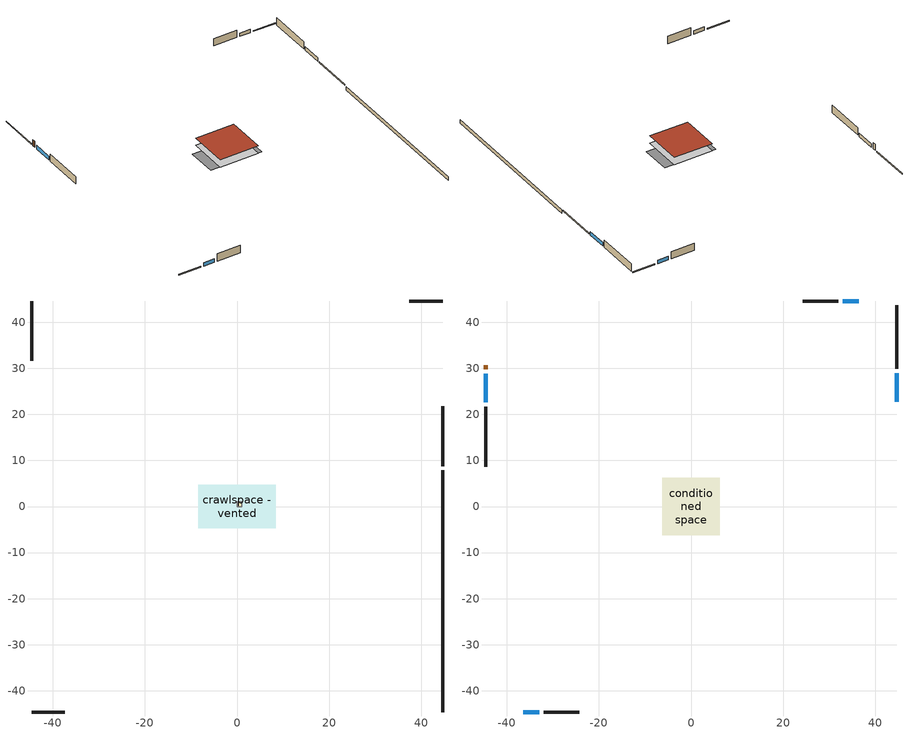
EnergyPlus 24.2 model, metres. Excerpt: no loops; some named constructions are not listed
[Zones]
air source heat pump airloop ret air zone
 floor adiabatic (AdiabaticConst): 0,0 0,1 1,1 1,0 z0
 wall adiabatic (AdiabaticConst): 0,1 0,0 1,0 1,1 0,1 z0:1
 ceiling adiabatic (AdiabaticConst): 1,0 1,1 0,1 0,0 z1
crawlspace - vented
 floor foundation (Slab1 construction): -8.43,-4.68 -8.43,4.68 8.43,4.68 8.43,-4.68 z-0.91
 wall outside (RimJoist1 construction): 44.58,8.77 44.58,21.76 z0.3:0.61
 wall outside (RimJoist2 construction): -44.58,-44.58 -37.36,-44.58 z0.3:0.61
 wall outside (RimJoist3 construction): -44.58,44.58 -44.58,31.6 z0.3:0.61
 wall outside (RimJoist4 construction): 44.58,44.58 37.36,44.58 z0.3:0.61
 wall foundation (FoundationWall1 construction): 44.58,-44.58 44.58,7.84 z-0.91:0.3
conditioned space
 floor to crawlspace - vented (Floor1 construction): -6.28,-6.28 -6.28,6.28 6.28,6.28 6.28,-6.28 z0.3
 wall outside (AdiabaticWallConstruction 1): -44.58,30.67 -44.58,29.75 z0.3:2.34
 wall outside (AdiabaticWallConstruction): 44.58,22.68 44.58,28.91 / -44.58,28.83 -44.58,22.61 z0.3:1.49; -36.43,-44.58 -32.88,-44.58 / 36.43,44.58 32.88,44.58 z0.3:1.46
 wall outside (Wall1 construction): 44.58,29.84 44.58,43.65 z0.3:2.74
 wall outside (Wall2 construction): -31.96,-44.58 -24.28,-44.58 z0.3:2.74
 wall outside (Wall3 construction): -44.58,21.68 -44.58,8.62 z0.3:2.74
 wall outside (Wall4 construction): 31.96,44.58 24.28,44.58 z0.3:2.74
 window (WindowConstruction): 44.58,22.69 44.58,28.91 z0.3:1.49
 window (WindowConstruction 1): -36.43,-44.58 -32.88,-44.58 z0.3:1.46
 window (WindowConstruction 2): -44.58,28.83 -44.58,22.61 z0.3:1.49
 window (WindowConstruction 3): 36.43,44.58 32.88,44.58 z0.3:1.46
 door (Door): -44.58,30.67 -44.58,29.76 z0.3:2.34
 roof outside (Roof1 construction): -6.28,6.28 -6.28,-6.28 6.28,-6.28 6.28,6.28 z2.74
[Material] Roughness=Rough; Thermal Absorptance=0.9
Name | Thickness {m} | Conductivity {W/m-K} | Density {kg/m3} | Specific Heat {J/kg-K} | Solar Absorptance | Visible Absorptance
floor covering | 0.0127 | 0.0433444 | 54.468 | 1339.84 | 0.6 | 0.6
floor rigid ins | 0.051816 | 0.029427 | 32.04 | 1214.23 | 0.7 | 0.7
floor stud and cavity | 0.1397 | 0.0972396 | 92.3553 | 1139.71 | 0.7 | 0.7
osb sheathing 0.75 in. | 0.01905 | 0.115458 | 512.64 | 1214.23 | 0.7 | 0.7
[Construction]
Floor1 construction Reversed: floor covering, osb sheathing 0.75 in., floor rigid ins, floor stud and cavity
[EnergyManagementSystem:Program]
water_heater_Control: Set water_heater_HPWHSchedOverride = water_heater_T_set; If (water_heater_amb_temp<5.56) || (water_heater_amb_temp>48.89); Set water_heater_UESchedOverride = water_heater_T_set; Set water_heater_LESchedOverride = water_heater_T_set; Else; Set water_heater_UESchedOverride = water_heater_T_set - 9.0; Set water_heater_LESchedOverride = 0; EndIf
water_heater_hpwh_EC_adj: If WarmupFlag == 0; Set dhw_e_cons = water_heater_tank_energy + water_heater_tank_on_cycle_parasitic + water_heater_tank_off_cycle_parasitic + water_heater_coil_energy + water_heater_fan_energy; Set water_heater_hpwh_ec_adj_act = 0.0 * dhw_e_cons / 1; EndIf
water_heater_InletAir: Set water_heater_Tamb_act = water_heater_amb_temp; Set water_heater_RHamb_act = 0; Set water_heater_RHamb_act = water_heater_RHamb_act + (water_heater_amb_rh / 100) / 1; Set water_heater_sens_act = (0 - water_heater_sens_cool - (water_heater_tl + water_heater_fan_pwr)) / 1; Set water_heater_lat_act = (0 - water_heater_lat_cool) / 1
[EnergyManagementSystem:Subroutine]
air_source_heat_pump_airloop_0_duct_subroutine: Set AH_MFR = air_source_heat_pump_airloop_AH_MFR / 1; If AH_MFR > 0; Set AH_Tout = air_source_heat_pump_airloop_AH_Tout; Set AH_Wout = air_source_heat_pump_airloop_AH_Wout; Set RA_T = air_source_heat_pump_airloop_RA_T; Set RA_W = air_source_heat_pump_airloop_Ra_W; Set Fan_RTF = air_source_heat_pump_airloop_Fan_RTF; Set DZ_T = air_source_heat_pump_airloop_0_DZ_T; Set DZ_W = air_source_heat_pump_airloop_0_DZ_W; Set AH_VFR = air_source_heat_pump_airloop_AH_VFR / 1; Set h_SA = (@HFnTdbW AH_Tout AH_Wout); Set h_RA = (@HFnTdbW RA_T RA_W); Set h_fg = (@HfgAirFnWTdb AH_Wout AH_Tout); Set h_DZ = (@HFnTdbW DZ_T DZ_W); Set air_cp = 1006.0; Set f_sup = 0.133; Set f_ret = 0.067; Set sup_lk_mfr = f_sup * AH_MFR; Set ret_lk_mfr = f_ret * AH_MFR; Set SupTotLkToCond = sup_lk_mfr*(h_RA - h_SA); Set SupLatLkToCond = sup_lk_mfr*h_fg*(RA_W-AH_Wout); Set SupSensLkToCond = SupTotLkToCond-SupLatLkToCond; Set supply_ua = 142.257; Set eTm = 0-((Fan_RTF/(AH_MFR*air_cp))*supply_ua); Set t_sup = DZ_T+((AH_Tout-DZ_T)*(@Exp eTm)); Set SupCondToCond = AH_MFR*air_cp*(t_sup-AH_Tout); Set SupCondToDZ = 0-SupCondToCond; Set return_ua = 26.344; Set eTm = 0-((Fan_RTF/(AH_MFR*air_cp))*return_ua); Set t_ret = DZ_T+((RA_T-DZ_T)*(@Exp eTm)); Set RetCondToRP = AH_MFR*air_cp*(t_ret-RA_T); Set RetCondToDZ = 0-RetCondToRP; Set RetLatLkToRP = 0; Set RetSensLkToRP = ret_lk_mfr*air_cp*(DZ_T-RA_T); Set SupTotLkToDZ = sup_lk_mfr*(h_SA-h_DZ); Set SupLatLkToDZ = sup_lk_mfr*h_fg*(AH_Wout-DZ_W); Set SupSensLkToDZ = SupTotLkToDZ-SupLatLkToDZ; Set FracOutsideToCond = 1.0; Set FracOutsideToDZ = 0.0; Set FracCondToOutside = 0.0; Set FracDZToOutside = 1.0; Set FracDZToCond = 0.0; Set FracCondToDZ = 0.0; Set lk_imbal_vfr = @ABS(f_sup - f_ret) * AH_VFR; Set ImbalLkCondToDZ = lk_imbal_vfr * FracCondToDZ; Set ImbalLkDZToCond = lk_imbal_vfr * FracDZToCond; Set ImbalLkOutsideToCond = lk_imbal_vfr * FracOutsideToCond; Set ImbalLkOutsideToDZ = lk_imbal_vfr * FracOutsideToDZ; Set ImbalLkCondToOutside = lk_imbal_vfr * FracCondToOutside; Set ImbalLkDZToOutside = lk_imbal_vfr * FracDZToOutside; Else; Set SupLatLkToCond = 0; Set SupSensLkToCond = 0; Set SupCondToCond = 0; Set RetCondToRP = 0; Set RetLatLkToRP = 0; Set RetSensLkToRP = 0; Set RetCondToDZ = 0; Set SupCondToDZ = 0; Set SupLatLkToDZ = 0; Set SupSensLkToDZ = 0; Set ImbalLkCondToDZ = 0; Set ImbalLkDZToCond = 0; Set ImbalLkOutsideToCond = 0; Set ImbalLkOutsideToDZ = 0; Set ImbalLkCondToOutside = 0; Set ImbalLkDZToOutside = 0; EndIf; Set air_source_heat_pump_airloop_0_SupLatLkToCond = SupLatLkToCond; Set air_source_heat_pump_airloop_0_SupSensLkToCond = SupSensLkToCond; Set air_source_heat_pump_airloop_0_SupCondToLv = SupCondToCond; Set air_source_heat_pump_airloop_0_RetCondToRP = RetCondToRP; Set air_source_heat_pump_airloop_0_RetLatLkToRP = RetLatLkToRP; Set air_source_heat_pump_airloop_0_RetSensLkToRP = RetSensLkToRP; Set air_source_heat_pump_airloop_0_RetCondToDZ = RetCondToDZ; Set air_source_heat_pump_airloop_0_SupCondToDZ = SupCondToDZ; Set air_source_heat_pump_airloop_0_SupLatLkToDZ = SupLatLkToDZ; Set air_source_heat_pump_airloop_0_SupSensLkToDZ = SupSensLkToDZ; Set air_source_heat_pump_airloop_0_ZoneMixCondToDZ = ImbalLkCondToDZ; Set air_source_heat_pump_airloop_0_ZoneMixDZToCond = ImbalLkDZToCond; Set air_source_heat_pump_airloop_0_DuctImbalLkSupFanEquivCond = ImbalLkCondToOutside; Set air_source_heat_pump_airloop_0_DuctImbalLkExhFanEquivCond = ImbalLkOutsideToCond; Set air_source_heat_pump_airloop_0_DuctImbalLkSupFanEquivDZ = ImbalLkDZToOutside; Set air_source_heat_pump_airloop_0_DuctImbalLkExhFanEquivDZ = ImbalLkOutsideToDZ
[EnergyManagementSystem:ProgramCallingManager]
air_source_heat_pump_airloop_0_duct_program_calling_manager: EndOfSystemTimestepAfterHVACReporting; air_source_heat_pump_airloop_0_duct_program
air_source_heat_pump_supply_fan_disaggregate_program_calling_manager: EndOfSystemTimestepBeforeHVACReporting; air_source_heat_pump_supply_fan_disaggregate_program
component_loads_program_calling_manager: EndOfZoneTimestepAfterZoneReporting; component_loads_program
crawlspace_vented_1_duct_leakage_imbalance_infil_program_calling_manager: BeginZoneTimestepAfterInitHeatBalance; crawlspace_vented_1_duct_leakage_imbalance_infil_program
fridge_schedule_program_calling_manager: BeginZoneTimestepAfterInitHeatBalance; fridge_schedule_program
infil_program_calling_manager: BeginZoneTimestepAfterInitHeatBalance; infil_program
natural_vent_program_calling_manager: BeginZoneTimestepAfterInitHeatBalance; natural_vent_program
total_airflows_program_calling_manager: EndOfZoneTimestepAfterZoneReporting; total_airflows_program
total_loads_program_calling_manager: EndOfZoneTimestepAfterZoneReporting; total_loads_program
unmet_hours_program_calling_manager: EndOfZoneTimestepBeforeZoneReporting; unmet_hours_program
water_heater_hpwh_EC_adj_ProgramManager: EndOfSystemTimestepBeforeHVACReporting; water_heater_hpwh_EC_adj
water_heater_ProgramManager: InsideHVACSystemIterationLoop; water_heater_Control; water_heater_InletAir
[EnergyManagementSystem:OutputVariable]
Name | EMS Variable | Type of Data in Variable | Update Frequency | EMS Program or Subroutine | Units
air source heat pump supply fan disaggregate clg | air_source_heat_pump_supply_fan_clg | Summed | SystemTimestep | air_source_heat_pump_supply_fan_disaggregate_program | J
air source heat pump supply fan disaggregate htg backup | air_source_heat_pump_supply_fan_backup_htg | Summed | SystemTimestep | air_source_heat_pump_supply_fan_disaggregate_program | J
air source heat pump supply fan disaggregate htg primary | air_source_heat_pump_supply_fan_primary_htg | Summed | SystemTimestep | air_source_heat_pump_supply_fan_disaggregate_program | J
loads_htg_tot_peakload_outvar; loads_htg_tot_annual_outvar; loads_htg_tot_timeseries_outvar | loads_htg_tot | Summed | ZoneTimestep | total_loads_program | J
loads_clg_tot_peakload_outvar; loads_clg_tot_annual_outvar; loads_clg_tot_timeseries_outvar | loads_clg_tot | Summed | ZoneTimestep | total_loads_program | J
htg_unmet_hours_annual_outvar; htg_unmet_hours_timeseries_outvar | htg_unmet_hours | Summed | ZoneTimestep | unmet_hours_program | hr
clg_unmet_hours_annual_outvar; clg_unmet_hours_timeseries_outvar | clg_unmet_hours | Summed | ZoneTimestep | unmet_hours_program | hr
loads_htg_roofs_annual_outvar; loads_htg_roofs_timeseries_outvar | loads_htg_roofs | Summed | ZoneTimestep | component_loads_program | J
loads_htg_ceilings_annual_outvar; loads_htg_ceilings_timeseries_outvar | loads_htg_ceilings | Summed | ZoneTimestep | component_loads_program | J
loads_htg_walls_annual_outvar; loads_htg_walls_timeseries_outvar | loads_htg_walls | Summed | ZoneTimestep | component_loads_program | J
loads_htg_rim_joists_annual_outvar; loads_htg_rim_joists_timeseries_outvar | loads_htg_rim_joists | Summed | ZoneTimestep | component_loads_program | J
loads_htg_foundation_walls_annual_outvar; loads_htg_foundation_walls_timeseries_outvar | loads_htg_foundation_walls | Summed | ZoneTimestep | component_loads_program | J
loads_htg_doors_annual_outvar; loads_htg_doors_timeseries_outvar | loads_htg_doors | Summed | ZoneTimestep | component_loads_program | J
loads_htg_windows_conduction_annual_outvar; loads_htg_windows_conduction_timeseries_outvar | loads_htg_windows_conduction | Summed | ZoneTimestep | component_loads_program | J
loads_htg_windows_solar_annual_outvar; loads_htg_windows_solar_timeseries_outvar | loads_htg_windows_solar | Summed | ZoneTimestep | component_loads_program | J
loads_htg_skylights_conduction_annual_outvar; loads_htg_skylights_conduction_timeseries_outvar | loads_htg_skylights_conduction | Summed | ZoneTimestep | component_loads_program | J
loads_htg_skylights_solar_annual_outvar; loads_htg_skylights_solar_timeseries_outvar | loads_htg_skylights_solar | Summed | ZoneTimestep | component_loads_program | J
loads_htg_floors_annual_outvar; loads_htg_floors_timeseries_outvar | loads_htg_floors | Summed | ZoneTimestep | component_loads_program | J
loads_htg_slabs_annual_outvar; loads_htg_slabs_timeseries_outvar | loads_htg_slabs | Summed | ZoneTimestep | component_loads_program | J
loads_htg_internal_mass_annual_outvar; loads_htg_internal_mass_timeseries_outvar | loads_htg_internal_mass | Summed | ZoneTimestep | component_loads_program | J
loads_htg_infil_annual_outvar; loads_htg_infil_timeseries_outvar | loads_htg_infil | Summed | ZoneTimestep | component_loads_program | J
loads_htg_natvent_annual_outvar; loads_htg_natvent_timeseries_outvar | loads_htg_natvent | Summed | ZoneTimestep | component_loads_program | J
loads_htg_mechvent_annual_outvar; loads_htg_mechvent_timeseries_outvar | loads_htg_mechvent | Summed | ZoneTimestep | component_loads_program | J
loads_htg_whf_annual_outvar; loads_htg_whf_timeseries_outvar | loads_htg_whf | Summed | ZoneTimestep | component_loads_program | J
loads_htg_ducts_annual_outvar; loads_htg_ducts_timeseries_outvar | loads_htg_ducts | Summed | ZoneTimestep | component_loads_program | J
loads_htg_intgains_annual_outvar; loads_htg_intgains_timeseries_outvar | loads_htg_intgains | Summed | ZoneTimestep | component_loads_program | J
loads_htg_lighting_annual_outvar; loads_htg_lighting_timeseries_outvar | loads_htg_lighting | Summed | ZoneTimestep | component_loads_program | J
loads_clg_roofs_annual_outvar; loads_clg_roofs_timeseries_outvar | loads_clg_roofs | Summed | ZoneTimestep | component_loads_program | J
loads_clg_ceilings_annual_outvar; loads_clg_ceilings_timeseries_outvar | loads_clg_ceilings | Summed | ZoneTimestep | component_loads_program | J
loads_clg_walls_annual_outvar; loads_clg_walls_timeseries_outvar | loads_clg_walls | Summed | ZoneTimestep | component_loads_program | J
loads_clg_rim_joists_annual_outvar; loads_clg_rim_joists_timeseries_outvar | loads_clg_rim_joists | Summed | ZoneTimestep | component_loads_program | J
loads_clg_foundation_walls_annual_outvar; loads_clg_foundation_walls_timeseries_outvar | loads_clg_foundation_walls | Summed | ZoneTimestep | component_loads_program | J
loads_clg_doors_annual_outvar; loads_clg_doors_timeseries_outvar | loads_clg_doors | Summed | ZoneTimestep | component_loads_program | J
loads_clg_windows_conduction_annual_outvar; loads_clg_windows_conduction_timeseries_outvar | loads_clg_windows_conduction | Summed | ZoneTimestep | component_loads_program | J
loads_clg_windows_solar_annual_outvar; loads_clg_windows_solar_timeseries_outvar | loads_clg_windows_solar | Summed | ZoneTimestep | component_loads_program | J
loads_clg_skylights_conduction_annual_outvar; loads_clg_skylights_conduction_timeseries_outvar | loads_clg_skylights_conduction | Summed | ZoneTimestep | component_loads_program | J
loads_clg_skylights_solar_annual_outvar; loads_clg_skylights_solar_timeseries_outvar | loads_clg_skylights_solar | Summed | ZoneTimestep | component_loads_program | J
loads_clg_floors_annual_outvar; loads_clg_floors_timeseries_outvar | loads_clg_floors | Summed | ZoneTimestep | component_loads_program | J
loads_clg_slabs_annual_outvar; loads_clg_slabs_timeseries_outvar | loads_clg_slabs | Summed | ZoneTimestep | component_loads_program | J
loads_clg_internal_mass_annual_outvar; loads_clg_internal_mass_timeseries_outvar | loads_clg_internal_mass | Summed | ZoneTimestep | component_loads_program | J
loads_clg_infil_annual_outvar; loads_clg_infil_timeseries_outvar | loads_clg_infil | Summed | ZoneTimestep | component_loads_program | J
loads_clg_natvent_annual_outvar; loads_clg_natvent_timeseries_outvar | loads_clg_natvent | Summed | ZoneTimestep | component_loads_program | J
loads_clg_mechvent_annual_outvar; loads_clg_mechvent_timeseries_outvar | loads_clg_mechvent | Summed | ZoneTimestep | component_loads_program | J
loads_clg_whf_annual_outvar; loads_clg_whf_timeseries_outvar | loads_clg_whf | Summed | ZoneTimestep | component_loads_program | J
loads_clg_ducts_annual_outvar; loads_clg_ducts_timeseries_outvar | loads_clg_ducts | Summed | ZoneTimestep | component_loads_program | J
loads_clg_intgains_annual_outvar; loads_clg_intgains_timeseries_outvar | loads_clg_intgains | Summed | ZoneTimestep | component_loads_program | J
loads_clg_lighting_annual_outvar; loads_clg_lighting_timeseries_outvar | loads_clg_lighting | Summed | ZoneTimestep | component_loads_program | J
total_infil_flow_rate_timeseries_outvar | total_infil_flow_rate | Averaged | ZoneTimestep | total_airflows_program | m^3/s
total_mechvent_flow_rate_timeseries_outvar | total_mechvent_flow_rate | Averaged | ZoneTimestep | total_airflows_program | m^3/s
total_natvent_flow_rate_timeseries_outvar | total_natvent_flow_rate | Averaged | ZoneTimestep | total_airflows_program | m^3/s
total_whf_flow_rate_timeseries_outvar | total_whf_flow_rate | Averaged | ZoneTimestep | total_airflows_program | m^3/s
[Schedule:Day:Interval]
cooling season schedule day; cooling season schedule day 2; cooling season schedule default day; natural vent schedule default day: No, 24:00, 0
cooling season schedule day 1; natural vent schedule day: No, 24:00, 1
[Schedule:Week:Daily]
cooling season schedule Week Rule - Jan1-May26: cooling season schedule day, cooling season schedule day, cooling season schedule day, cooling season schedule day, cooling season schedule day, cooling season schedule day, cooling season schedule day, cooling season schedule default day, cooling season schedule default day, cooling season schedule default day, cooling season schedule default day, cooling season schedule default day
cooling season schedule Week Rule - May27-Jun2: cooling season schedule day, cooling season schedule day, cooling season schedule day, cooling season schedule day, cooling season schedule day, cooling season schedule day 1, cooling season schedule day 1, cooling season schedule default day, cooling season schedule default day, cooling season schedule default day, cooling season schedule default day, cooling season schedule default day
cooling season schedule Week Rule - Jun3-Sep29: cooling season schedule day 1, cooling season schedule day 1, cooling season schedule day 1, cooling season schedule day 1, cooling season schedule day 1, cooling season schedule day 1, cooling season schedule day 1, cooling season schedule default day, cooling season schedule default day, cooling season schedule default day, cooling season schedule default day, cooling season schedule default day
cooling season schedule Week Rule - Sep30-Oct6: cooling season schedule day 1, cooling season schedule day 2, cooling season schedule day 2, cooling season schedule day 2, cooling season schedule day 2, cooling season schedule day 2, cooling season schedule day 2, cooling season schedule default day, cooling season schedule default day, cooling season schedule default day, cooling season schedule default day, cooling season schedule default day
cooling season schedule Week Rule - Oct7-Dec31: cooling season schedule day 2, cooling season schedule day 2, cooling season schedule day 2, cooling season schedule day 2, cooling season schedule day 2, cooling season schedule day 2, cooling season schedule day 2, cooling season schedule default day, cooling season schedule default day, cooling season schedule default day, cooling season schedule default day, cooling season schedule default day
natural vent schedule Week Rule - Jan1-Jan6: natural vent schedule day, natural vent schedule day, natural vent schedule default day, natural vent schedule day, natural vent schedule default day, natural vent schedule day, natural vent schedule default day, natural vent schedule default day, natural vent schedule default day, natural vent schedule default day, natural vent schedule default day, natural vent schedule default day
natural vent schedule Week Rule - Jan7-Dec31: natural vent schedule default day, natural vent schedule day, natural vent schedule default day, natural vent schedule day, natural vent schedule default day, natural vent schedule day, natural vent schedule default day, natural vent schedule default day, natural vent schedule default day, natural vent schedule default day, natural vent schedule default day, natural vent schedule default day
[Schedule:Year]
cooling season schedule: cooling season schedule Week Rule - Jan1-May26, 1, 1, 5, 26, cooling season schedule Week Rule - May27-Jun2, 5, 27, 6, 2, cooling season schedule Week Rule - Jun3-Sep29, 6, 3, 9, 29, cooling season schedule Week Rule - Sep30-Oct6, 9, 30, 10, 6, cooling season schedule Week Rule - Oct7-Dec31, 10, 7, 12, 31
natural vent schedule: natural vent schedule Week Rule - Jan1-Jan6, 1, 1, 1, 6, natural vent schedule Week Rule - Jan7-Dec31, 1, 7, 12, 31
